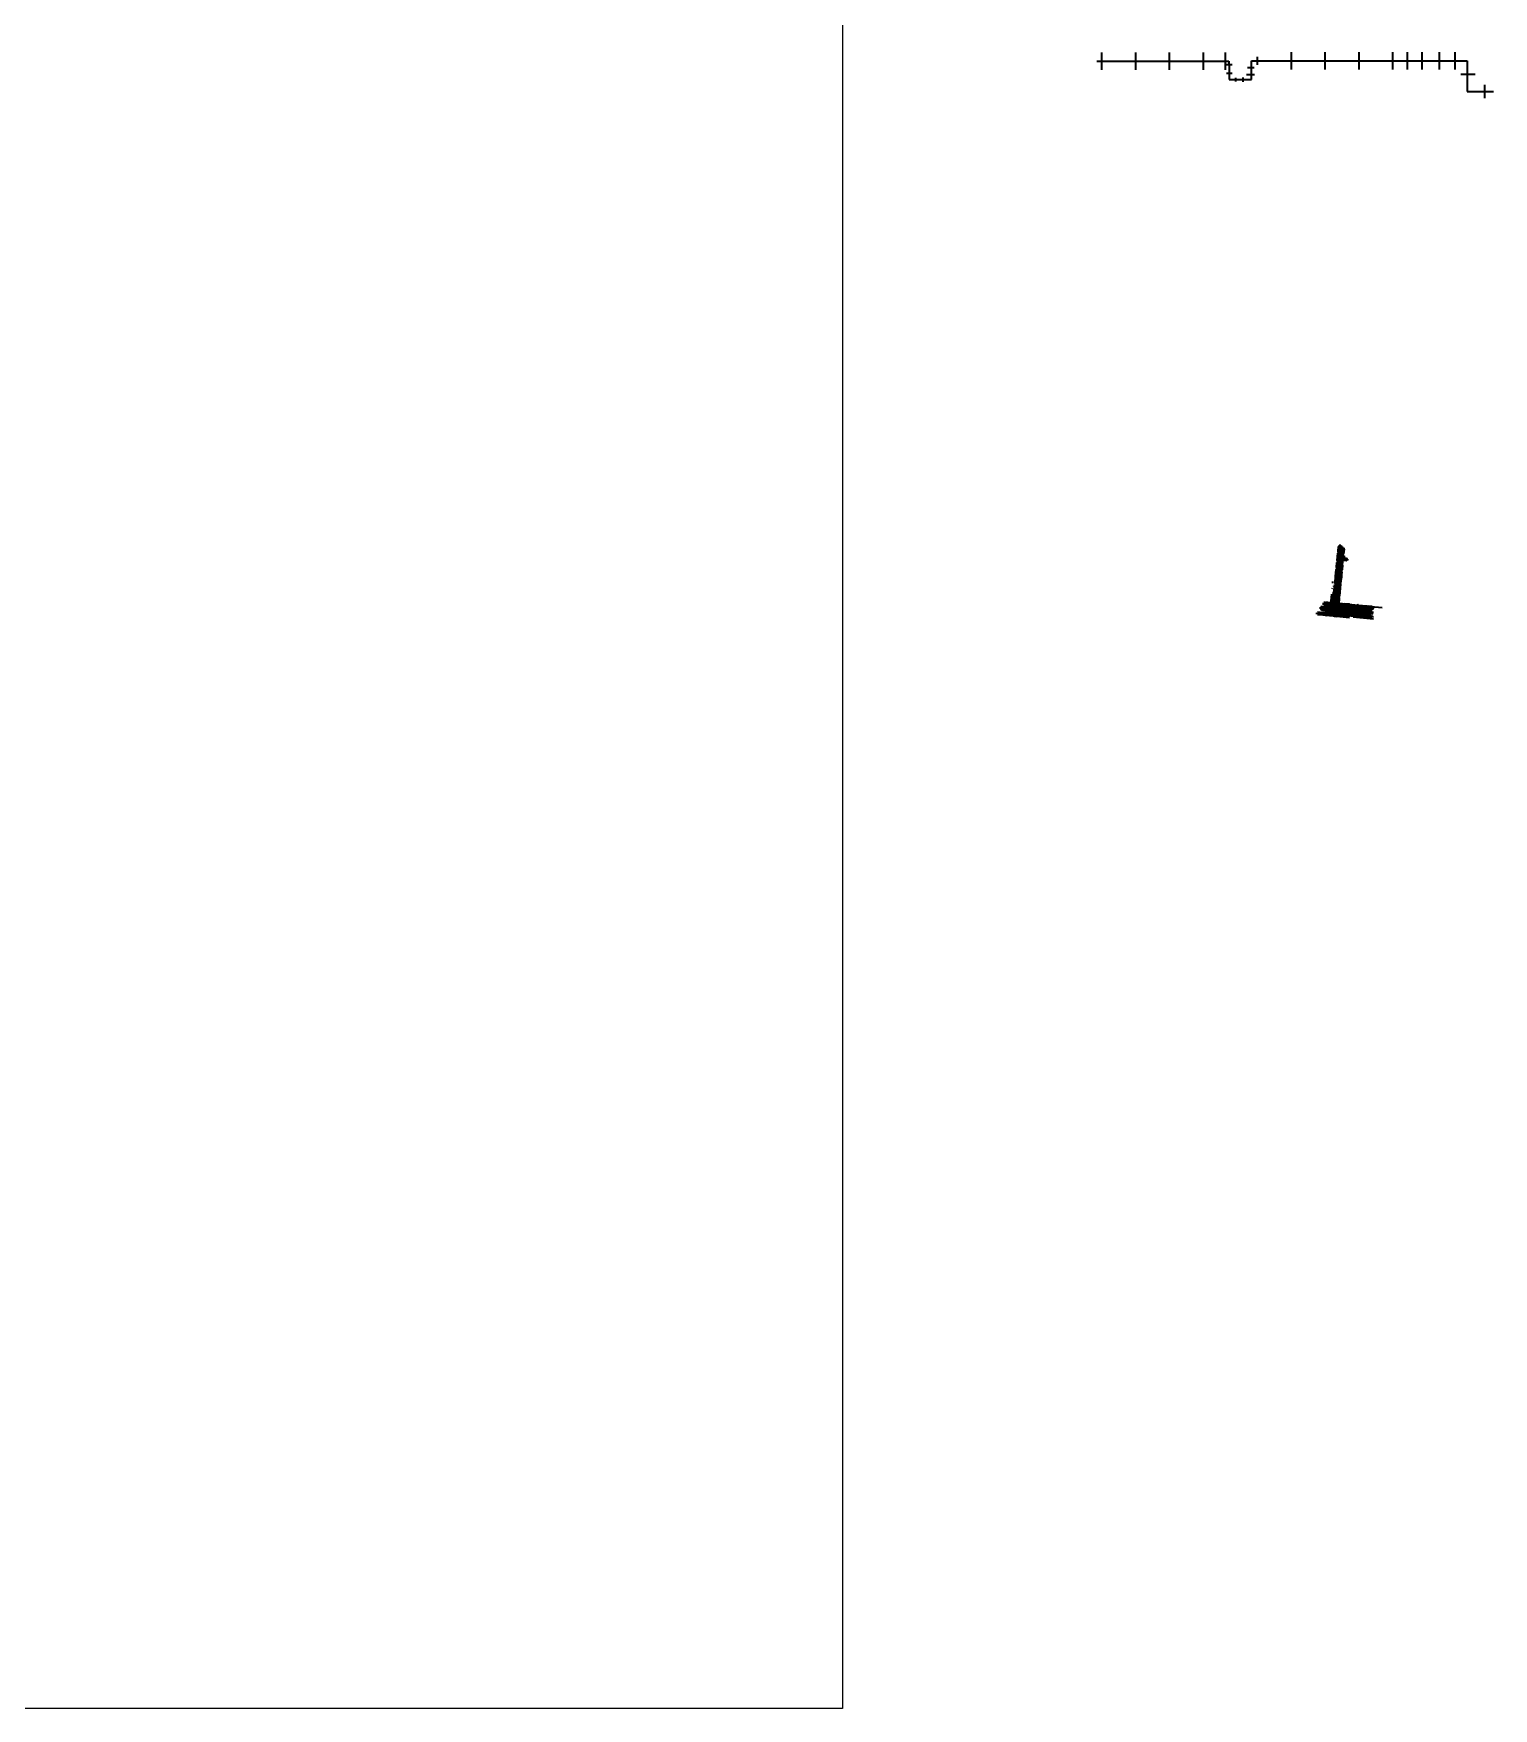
# Model space of a CAD drawing. Header units: millimetres. Extents: x 1990 to 7549, y 397 to 3825.
# Drawn here: x 3477.8 to 3909, y 2824.8 to 3319.3 of the extents above; entities that cross this region are included whole.
import ezdxf

# ---------------------------------------------------------------- set-up
doc = ezdxf.new("R2010")
doc.units = ezdxf.units.MM
doc.linetypes.add('ACAD_ISO10W100', pattern=[18.5, 12, -3, 0.5, -3])
doc.layers.add('2 Рамка обычные', color=1, linetype='Continuous', lineweight=60)
doc.layers.add('Объекты проект.', color=1, linetype='Continuous', lineweight=80)
picture_1 = doc.add_image_def('image4.jpg', size_in_pixel=(3947, 3948))

msp = doc.modelspace()

# ---------------------------------------------------------------- linework, layer by layer
at = {"color": 18, "lineweight": 35, "true_color": 0x000000}
for p, q in [((3793.34, 3308.512), (3793.34, 3313.63)), ((3803.34, 3308.512), (3803.34, 3313.63)), ((3813.34, 3308.512), (3813.34, 3313.63)), ((3823.34, 3308.512), (3823.34, 3313.63)), ((3829.84, 3308.512), (3829.84, 3313.63)), ((3849.306, 3308.616), (3849.306, 3313.735)), ((3859.306, 3308.616), (3859.306, 3313.735)), ((3869.306, 3308.616), (3869.306, 3313.735)), ((3879.306, 3308.616), (3879.306, 3313.735)), ((3883.617, 3308.616), (3883.617, 3313.735)), ((3887.957, 3308.616), (3887.957, 3313.735)), ((3893.072, 3308.616), (3893.072, 3313.735)), ((3897.623, 3308.616), (3897.623, 3313.735)), ((3791.84, 3311.071), (3793.34, 3311.071)), ((3793.34, 3311.071), (3803.34, 3311.071)), ((3803.34, 3311.071), (3813.34, 3311.071)), ((3813.34, 3311.071), (3823.34, 3311.071)), ((3823.34, 3311.071), (3829.84, 3311.071)), ((3829.84, 3311.071), (3830.84, 3311.071)), ((3830.143, 3310.071), (3831.804, 3310.071)), ((3830.84, 3311.071), (3830.84, 3310.071)), ((3830.974, 3310.071), (3830.974, 3307.597)), ((3836.312, 3309.232), (3838.281, 3309.232)), ((3837.53, 3305.636), (3837.53, 3311.176)), ((3837.53, 3311.176), (3839.306, 3311.176)), ((3839.306, 3309.963), (3839.306, 3312.388)), ((3839.306, 3311.176), (3879.306, 3311.176)), ((3879.306, 3311.176), (3883.617, 3311.176)), ((3883.617, 3311.176), (3893.072, 3311.176)), ((3893.072, 3311.176), (3901.164, 3311.176)), ((3901.164, 3311.176), (3901.164, 3302.125)), ((3830.143, 3307.597), (3831.804, 3307.597)), ((3830.974, 3307.597), (3830.974, 3305.636)), ((3830.974, 3305.636), (3837.53, 3305.636)), ((3832.787, 3306.195), (3832.787, 3305.116)), ((3834.925, 3306.237), (3834.925, 3304.957)), ((3836.016, 3307.147), (3838.419, 3307.147)), ((3899.294, 3307.217), (3903.611, 3307.217)), ((3906.386, 3300.198), (3906.386, 3304.073)), ((3901.164, 3302.125), (3908.99, 3302.125)), ((3863.619, 3160.679), (3863.936, 3160.648)), ((3876.12, 3149.672), (3867.123, 3150.52)), ((3871.481, 3148.631), (3871.434, 3148.148))]:
    msp.add_line(p, q, dxfattribs=at)
at = {"color": 3, "linetype": 'ACAD_ISO10W100', "lineweight": 35, "ltscale": 0.5}
for p, q in [((3861.91, 3149.648), (3863.51, 3166.215)), ((3862.835, 3150.901), (3864.278, 3165.848)), ((3860.657, 3147.816), (3861.588, 3157.469)), ((3861.121, 3148.507), (3861.993, 3157.544)), ((3858.958, 3150.908), (3873.023, 3149.55)), ((3858.33, 3148.517), (3874.186, 3146.986)), ((3858.349, 3147.912), (3874.244, 3146.378)), ((3858.829, 3149.578), (3872.895, 3148.22))]:
    msp.add_line(p, q, dxfattribs=at)
at = {"lineweight": 30}
for centre, radius in [((3863.596, 3167.111), 0.0265), ((3864.335, 3166.437), 0.0265), ((3863.135, 3162.333), 0.0265), ((3863.873, 3161.659), 0.0265), ((3859.953, 3150.812), 0.0531), ((3865.647, 3150.262), 0.0531), ((3859.032, 3149.559), 0.0531), ((3864.726, 3149.009), 0.0531)]:
    msp.add_circle(centre, radius, dxfattribs=at)
for points in [[(3863.596, 3167.111), (3863.715, 3167.176), (3863.847, 3167.08), (3863.911, 3167.1)], [(3863.596, 3167.111), (3863.738, 3167.113), (3863.847, 3167.047), (3863.91, 3167.067)], [(3863.596, 3167.111), (3863.702, 3167.088), (3863.841, 3167.023), (3863.904, 3167.043)], [(3864.335, 3166.437), (3864.454, 3166.502), (3864.586, 3166.406), (3864.649, 3166.426)], [(3864.335, 3166.437), (3864.477, 3166.439), (3864.585, 3166.373), (3864.649, 3166.393)], [(3864.335, 3166.437), (3864.44, 3166.414), (3864.58, 3166.349), (3864.643, 3166.369)], [(3863.135, 3162.333), (3863.254, 3162.398), (3863.386, 3162.303), (3863.449, 3162.322)], [(3863.135, 3162.333), (3863.277, 3162.335), (3863.385, 3162.27), (3863.449, 3162.289)], [(3863.135, 3162.333), (3863.241, 3162.31), (3863.38, 3162.246), (3863.443, 3162.265)], [(3863.873, 3161.659), (3863.993, 3161.724), (3864.125, 3161.629), (3864.188, 3161.648)], [(3863.873, 3161.659), (3864.016, 3161.661), (3864.124, 3161.596), (3864.187, 3161.615)], [(3863.873, 3161.659), (3863.979, 3161.636), (3864.118, 3161.572), (3864.182, 3161.591)], [(3859.032, 3149.559), (3859.028, 3149.775), (3858.954, 3150.073), (3859.016, 3150.19)], [(3859.032, 3149.559), (3859.09, 3149.837), (3859.004, 3150.075), (3859.065, 3150.192)], [(3859.032, 3149.559), (3859.205, 3149.768), (3859.069, 3150.063), (3859.13, 3150.18)], [(3859.953, 3150.812), (3859.949, 3151.028), (3859.875, 3151.326), (3859.937, 3151.443)], [(3859.953, 3150.812), (3860.011, 3151.09), (3859.924, 3151.328), (3859.986, 3151.445)], [(3859.953, 3150.812), (3860.126, 3151.021), (3859.989, 3151.317), (3860.051, 3151.433)], [(3865.647, 3150.262), (3865.517, 3150.5), (3865.708, 3150.765), (3865.669, 3150.891)], [(3865.647, 3150.262), (3865.643, 3150.547), (3865.774, 3150.763), (3865.735, 3150.89)], [(3865.647, 3150.262), (3865.692, 3150.474), (3865.822, 3150.752), (3865.783, 3150.878)], [(3864.726, 3149.009), (3864.596, 3149.247), (3864.787, 3149.512), (3864.749, 3149.638)], [(3864.726, 3149.009), (3864.722, 3149.294), (3864.853, 3149.51), (3864.815, 3149.637)], [(3864.726, 3149.009), (3864.772, 3149.221), (3864.901, 3149.499), (3864.863, 3149.625)]]:
    msp.add_spline(points, degree=3, dxfattribs=at)
at = {"layer": '2 Рамка обычные', "color": 5}
for p, q in [((3863.222, 3165.841), (3863.72, 3165.793)), ((3863.342, 3166.131), (3863.313, 3165.832)), ((3863.342, 3166.131), (3863.37, 3166.43)), ((3863.342, 3166.131), (3863.658, 3166.1)), ((3863.414, 3167.832), (3863.912, 3167.784)), ((3863.534, 3168.122), (3863.505, 3167.823)), ((3864.836, 3164.721), (3863.53, 3164.847)), ((3863.534, 3168.122), (3863.85, 3168.091)), ((3863.658, 3166.1), (3863.629, 3165.802)), ((3863.658, 3166.1), (3863.687, 3166.399)), ((3863.85, 3168.091), (3863.822, 3167.792)), ((3864.809, 3164.442), (3864.836, 3164.721)), ((3865.127, 3164.609), (3864.828, 3164.638)), ((3865.116, 3164.496), (3865.127, 3164.609)), ((3862.761, 3161.063), (3863.259, 3161.015)), ((3862.819, 3161.66), (3863.316, 3161.612)), ((3862.88, 3161.353), (3862.852, 3161.055)), ((3862.88, 3161.353), (3862.909, 3161.652)), ((3862.88, 3161.353), (3863.197, 3161.323)), ((3862.88, 3161.353), (3863.197, 3161.323)), ((3862.953, 3163.054), (3863.451, 3163.006)), ((3863.073, 3163.344), (3863.044, 3163.045)), ((3863.073, 3163.344), (3863.101, 3163.642)), ((3863.073, 3163.344), (3863.389, 3163.313)), ((3863.197, 3161.323), (3863.168, 3161.024)), ((3863.197, 3161.323), (3863.226, 3161.621)), ((3863.389, 3163.313), (3863.36, 3163.015)), ((3863.389, 3163.313), (3863.418, 3163.612)), ((3864.809, 3164.442), (3863.503, 3164.568)), ((3865.116, 3164.496), (3864.817, 3164.525)), ((3862.328, 3156.58), (3862.826, 3156.532)), ((3862.448, 3156.87), (3862.419, 3156.572)), ((3862.448, 3156.87), (3862.477, 3157.169)), ((3862.448, 3156.87), (3862.764, 3156.84)), ((3862.448, 3156.87), (3862.764, 3156.84)), ((3862.448, 3156.87), (3862.764, 3156.84)), ((3862.764, 3156.84), (3862.735, 3156.541)), ((3862.764, 3156.84), (3862.793, 3157.138)), ((3858.004, 3149.932), (3857.951, 3149.389)), ((3858.004, 3149.932), (3858.302, 3149.903)), ((3858.314, 3150.03), (3858.238, 3149.233)), ((3858.314, 3150.03), (3859.827, 3149.884)), ((3859.827, 3149.884), (3859.75, 3149.087)), ((3860.425, 3149.826), (3860.348, 3149.03)), ((3861.82, 3151.319), (3861.652, 3149.577)), ((3861.82, 3151.319), (3862.318, 3151.271)), ((3861.878, 3151.916), (3862.376, 3151.868)), ((3861.94, 3151.609), (3861.911, 3151.31)), ((3861.925, 3152.4), (3862.422, 3152.352)), ((3861.94, 3151.609), (3861.969, 3151.907)), ((3861.94, 3151.609), (3862.256, 3151.578)), ((3861.94, 3151.609), (3862.256, 3151.578)), ((3861.94, 3151.609), (3862.256, 3151.578)), ((3861.94, 3151.609), (3862.256, 3151.578)), ((3861.94, 3151.609), (3862.256, 3151.578)), ((3861.94, 3151.609), (3862.256, 3151.578)), ((3861.94, 3151.609), (3862.256, 3151.578)), ((3861.94, 3151.609), (3862.256, 3151.578)), ((3861.94, 3151.609), (3862.256, 3151.578)), ((3861.94, 3151.609), (3862.256, 3151.578)), ((3861.982, 3152.997), (3862.48, 3152.949)), ((3862.044, 3152.69), (3862.015, 3152.391)), ((3862.044, 3152.69), (3862.073, 3152.988)), ((3862.044, 3152.69), (3862.361, 3152.659)), ((3862.044, 3152.69), (3862.361, 3152.659)), ((3862.318, 3151.271), (3862.15, 3149.529)), ((3862.256, 3151.578), (3862.228, 3151.279)), ((3862.256, 3151.578), (3862.285, 3151.877)), ((3862.361, 3152.659), (3862.332, 3152.36)), ((3862.361, 3152.659), (3862.39, 3152.958)), ((3858.25, 3149.36), (3857.951, 3149.389)), ((3859.75, 3149.087), (3858.238, 3149.233)), ((3860.061, 3149.185), (3859.763, 3149.214)), ((3859.815, 3149.757), (3860.114, 3149.728)), ((3860.114, 3149.728), (3860.061, 3149.185)), ((3860.114, 3149.728), (3860.061, 3149.185)), ((3860.061, 3149.185), (3860.36, 3149.156)), ((3860.412, 3149.7), (3860.114, 3149.728)), ((3863.411, 3149.538), (3863.334, 3148.741)), ((3863.645, 3148.839), (3863.346, 3148.868)), ((3863.398, 3149.411), (3863.697, 3149.383)), ((3863.697, 3149.383), (3863.645, 3148.839)), ((3863.697, 3149.383), (3863.645, 3148.839)), ((3863.645, 3148.839), (3863.943, 3148.81)), ((3863.996, 3149.354), (3863.697, 3149.383)), ((3864.008, 3149.48), (3863.931, 3148.684)), ((3863.931, 3148.684), (3865.444, 3148.538)), ((3865.521, 3149.334), (3864.008, 3149.48)), ((3865.521, 3149.334), (3865.444, 3148.538)), ((3865.456, 3148.664), (3865.755, 3148.635)), ((3865.807, 3149.179), (3865.509, 3149.208)), ((3865.807, 3149.179), (3865.755, 3148.635)), ((3865.807, 3149.179), (3865.755, 3148.635)), ((3865.755, 3148.635), (3866.053, 3148.607)), ((3866.106, 3149.15), (3865.807, 3149.179)), ((3871.727, 3148.059), (3871.428, 3148.088)), ((3871.78, 3148.602), (3871.481, 3148.631)), ((3871.78, 3148.602), (3871.727, 3148.059)), ((3871.966, 3148.036), (3871.727, 3148.059)), ((3872.018, 3148.579), (3871.78, 3148.602)), ((3872.031, 3148.705), (3871.954, 3147.909)), ((3872.994, 3147.809), (3871.954, 3147.909)), ((3873.071, 3148.605), (3872.031, 3148.705))]:
    msp.add_line(p, q, dxfattribs=at)
at = {"layer": '2 Рамка обычные'}
for p, q in [((3863.961, 3165.167), (3864.459, 3165.119)), ((3864.08, 3165.457), (3864.051, 3165.158)), ((3864.08, 3165.457), (3864.109, 3165.755)), ((3864.08, 3165.457), (3864.397, 3165.426)), ((3864.153, 3167.158), (3864.651, 3167.11)), ((3864.272, 3167.448), (3864.244, 3167.149)), ((3864.272, 3167.448), (3864.589, 3167.417)), ((3864.397, 3165.426), (3864.368, 3165.128)), ((3864.397, 3165.426), (3864.426, 3165.725)), ((3864.589, 3167.417), (3864.56, 3167.118)), ((3863.5, 3160.395), (3863.998, 3160.347)), ((3863.557, 3160.986), (3864.055, 3160.938)), ((3863.62, 3160.685), (3863.591, 3160.386)), ((3863.619, 3160.679), (3863.648, 3160.978)), ((3863.62, 3160.685), (3863.936, 3160.654)), ((3863.692, 3162.38), (3864.19, 3162.332)), ((3863.75, 3162.977), (3864.247, 3162.929)), ((3863.811, 3162.67), (3863.782, 3162.371)), ((3863.811, 3162.67), (3863.84, 3162.968)), ((3863.811, 3162.67), (3864.128, 3162.639)), ((3863.936, 3160.654), (3863.907, 3160.356)), ((3863.936, 3160.648), (3863.964, 3160.947)), ((3864.128, 3162.639), (3864.099, 3162.341)), ((3864.128, 3162.639), (3864.157, 3162.938)), ((3865.544, 3163.768), (3864.237, 3163.895)), ((3865.571, 3164.047), (3864.264, 3164.173)), ((3865.544, 3163.768), (3865.571, 3164.047)), ((3865.85, 3163.822), (3865.552, 3163.851)), ((3865.861, 3163.936), (3865.563, 3163.964)), ((3865.85, 3163.822), (3865.861, 3163.936)), ((3862.386, 3157.178), (3862.884, 3157.129)), ((3863.149, 3156.752), (3863.646, 3156.704)), ((3863.206, 3157.349), (3863.704, 3157.301)), ((3863.268, 3157.042), (3863.239, 3156.743)), ((3863.268, 3157.042), (3863.297, 3157.341)), ((3863.268, 3157.042), (3863.585, 3157.011)), ((3863.268, 3157.042), (3863.585, 3157.011)), ((3863.268, 3157.042), (3863.585, 3157.011)), ((3863.585, 3157.011), (3863.556, 3156.713)), ((3863.585, 3157.011), (3863.613, 3157.31)), ((3858.924, 3151.185), (3858.872, 3150.642)), ((3859.17, 3150.613), (3858.872, 3150.642)), ((3858.924, 3151.185), (3859.223, 3151.156)), ((3859.235, 3151.283), (3859.158, 3150.487)), ((3860.671, 3150.34), (3859.158, 3150.487)), ((3859.235, 3151.283), (3860.748, 3151.137)), ((3860.748, 3151.137), (3860.671, 3150.34)), ((3860.982, 3150.438), (3860.683, 3150.467)), ((3860.736, 3151.01), (3861.034, 3150.982)), ((3861.034, 3150.982), (3860.982, 3150.438)), ((3861.034, 3150.982), (3860.982, 3150.438)), ((3860.982, 3150.438), (3861.281, 3150.409)), ((3861.333, 3150.953), (3861.034, 3150.982)), ((3861.345, 3151.079), (3861.268, 3150.283)), ((3862.745, 3152.572), (3862.577, 3150.829)), ((3862.745, 3152.572), (3863.243, 3152.523)), ((3862.803, 3153.169), (3863.3, 3153.121)), ((3862.864, 3152.861), (3862.836, 3152.563)), ((3862.864, 3152.861), (3862.893, 3153.16)), ((3862.864, 3152.861), (3863.181, 3152.831)), ((3862.864, 3152.861), (3863.181, 3152.831)), ((3863.243, 3152.523), (3863.075, 3150.781)), ((3863.181, 3152.831), (3863.152, 3152.532)), ((3863.181, 3152.831), (3863.21, 3153.129)), ((3864.331, 3150.791), (3864.254, 3149.995)), ((3864.319, 3150.664), (3864.267, 3150.121)), ((3864.565, 3150.092), (3864.267, 3150.121)), ((3864.319, 3150.664), (3864.618, 3150.636)), ((3864.618, 3150.636), (3864.565, 3150.092)), ((3864.618, 3150.636), (3864.565, 3150.092)), ((3864.565, 3150.092), (3864.864, 3150.063)), ((3864.916, 3150.607), (3864.618, 3150.636)), ((3864.929, 3150.733), (3864.852, 3149.937)), ((3864.852, 3149.937), (3866.365, 3149.791)), ((3866.442, 3150.587), (3864.929, 3150.733)), ((3866.442, 3150.587), (3866.365, 3149.791)), ((3866.377, 3149.917), (3866.675, 3149.888)), ((3866.728, 3150.432), (3866.429, 3150.461)), ((3866.728, 3150.432), (3866.675, 3149.888)), ((3866.675, 3149.888), (3866.974, 3149.86)), ((3867.027, 3150.403), (3866.728, 3150.432)), ((3871.908, 3149.932), (3871.609, 3149.961)), ((3871.908, 3149.932), (3871.855, 3149.388)), ((3872.147, 3149.909), (3871.908, 3149.932)), ((3872.159, 3150.035), (3872.082, 3149.239)), ((3873.199, 3149.935), (3872.159, 3150.035)), ((3871.855, 3149.388), (3871.557, 3149.417)), ((3872.094, 3149.365), (3871.855, 3149.388)), ((3873.122, 3149.138), (3872.082, 3149.239))]:
    msp.add_line(p, q, dxfattribs=at)
at = {"layer": '2 Рамка обычные', "color": 5}
for points in [[(3863.601, 3164.559), (3863.509, 3163.603), (3863.011, 3163.651), (3863.222, 3165.841), (3863.72, 3165.793), (3863.628, 3164.837)], [(3862.559, 3158.969), (3862.761, 3161.063), (3863.259, 3161.015), (3863.057, 3158.921)], [(3863.053, 3158.881), (3862.884, 3157.129), (3862.386, 3157.178), (3862.555, 3158.929)], [(3860.666, 3148.999), (3860.348, 3149.03), (3860.425, 3149.826), (3861.121, 3149.759)], [(3861.044, 3148.962), (3860.985, 3148.968)], [(3861.044, 3148.962), (3860.985, 3148.968)], [(3862.166, 3149.658), (3863.411, 3149.538), (3863.334, 3148.741), (3861.403, 3148.928)], [(3861.48, 3149.724), (3861.669, 3149.706)], [(3868.759, 3148.218), (3866.041, 3148.48), (3866.118, 3149.276), (3868.835, 3149.014)], [(3868.895, 3149.008), (3871.493, 3148.757), (3871.416, 3147.961), (3868.818, 3148.212)]]:
    msp.add_lwpolyline(points, dxfattribs=at)
for points in [[(3863.414, 3167.832), (3863.912, 3167.784), (3863.778, 3166.39), (3863.28, 3166.438)], [(3862.953, 3163.054), (3863.451, 3163.006), (3863.316, 3161.612), (3862.819, 3161.66)], [(3862.328, 3156.58), (3862.826, 3156.532), (3862.48, 3152.949), (3861.982, 3152.997)], [(3862.41, 3158.983), (3863.206, 3158.906), (3863.202, 3158.866), (3862.406, 3158.943)], [(3861.925, 3152.4), (3862.422, 3152.352), (3862.376, 3151.868), (3861.878, 3151.916)], [(3868.91, 3149.158), (3868.85, 3149.163), (3868.744, 3148.068), (3868.804, 3148.063)]]:
    msp.add_lwpolyline(points, close=True, dxfattribs=at)
at = {"layer": '2 Рамка обычные'}
for points in [[(3863.926, 3164.809), (3863.961, 3165.167), (3864.459, 3165.119), (3864.424, 3164.761)], [(3863.355, 3158.892), (3863.5, 3160.395), (3863.998, 3160.347), (3863.853, 3158.844)], [(3864.339, 3163.885), (3864.247, 3162.929), (3863.75, 3162.977), (3863.899, 3164.53)], [(3864.397, 3164.482), (3864.366, 3164.163)], [(3863.849, 3158.804), (3863.704, 3157.301), (3863.206, 3157.349), (3863.351, 3158.852)], [(3861.72, 3150.239), (3861.268, 3150.283), (3861.345, 3151.079), (3861.797, 3151.035)], [(3863.087, 3150.911), (3864.331, 3150.791), (3864.254, 3149.995), (3862.218, 3150.191)], [(3862.295, 3150.987), (3862.589, 3150.959)], [(3868.887, 3149.547), (3866.962, 3149.733), (3867.039, 3150.53), (3868.964, 3150.344)], [(3869.024, 3150.338), (3871.621, 3150.087), (3871.545, 3149.291), (3868.947, 3149.542)]]:
    msp.add_lwpolyline(points, dxfattribs=at)
for points in [[(3864.153, 3167.158), (3864.651, 3167.11), (3864.516, 3165.716), (3864.019, 3165.764)], [(3863.692, 3162.38), (3864.19, 3162.332), (3864.055, 3160.938), (3863.557, 3160.986)], [(3863.149, 3156.752), (3863.646, 3156.704), (3863.3, 3153.121), (3862.803, 3153.169)], [(3863.206, 3158.907), (3864.002, 3158.83), (3863.998, 3158.79), (3863.202, 3158.867)], [(3869.038, 3150.487), (3868.978, 3150.493), (3868.873, 3149.398), (3868.932, 3149.392)]]:
    msp.add_lwpolyline(points, close=True, dxfattribs=at)
at = {"layer": '2 Рамка обычные', "color": 5}
for centre, radius in [((3862.445, 3155.183), 0.0545), ((3862.364, 3154.347), 0.161)]:
    msp.add_circle(centre, radius, dxfattribs=at)
at = {"layer": '2 Рамка обычные'}
for centre, radius in [((3863.265, 3155.354), 0.0545), ((3863.184, 3154.518), 0.161)]:
    msp.add_circle(centre, radius, dxfattribs=at)
at = {"layer": '2 Рамка обычные', "color": 5}
for centre, radius, start, end in [((3863.56, 3164.703), 0.148, 103.5146, 245.45807), ((3861.91, 3149.648), 0.268, 195.42575, 333.54691)]:
    msp.add_arc(centre, radius, start, end, dxfattribs=at)
at = {"layer": '2 Рамка обычные'}
for centre, radius, start, end in [((3864.299, 3164.029), 0.148, 103.5146, 245.45807), ((3862.835, 3150.901), 0.268, 195.42575, 333.54691)]:
    msp.add_arc(centre, radius, start, end, dxfattribs=at)
at = {"layer": '2 Рамка обычные', "color": 5}
for points in [[(3872.994, 3147.809), (3873.008, 3148.196), (3872.98, 3148.388), (3873.071, 3148.605)], [(3873.071, 3148.605), (3873.098, 3148.234), (3873.018, 3148.055)]]:
    msp.add_spline(points, degree=3, dxfattribs=at)
at = {"layer": 'Объекты проект.', "color": 4, "lineweight": 60}
for p, q in [((3861.125, 3149.794), (3860.992, 3148.417)), ((3861.483, 3149.76), (3861.125, 3149.794)), ((3861.225, 3150.086), (3861.196, 3149.787)), ((3861.225, 3150.086), (3861.44, 3150.065)), ((3861.44, 3150.065), (3861.411, 3149.767)), ((3859.192, 3148.183), (3859.24, 3148.68)), ((3859.403, 3148.265), (3859.202, 3148.285)), ((3859.431, 3148.559), (3859.23, 3148.578)), ((3859.402, 3148.26), (3859.432, 3148.564)), ((3859.533, 3148.247), (3859.402, 3148.26)), ((3859.563, 3148.551), (3859.432, 3148.564)), ((3859.533, 3148.247), (3859.563, 3148.551)), ((3859.562, 3148.25), (3859.533, 3148.247)), ((3859.617, 3148.244), (3859.562, 3148.25)), ((3859.591, 3148.544), (3859.563, 3148.551)), ((3859.645, 3148.538), (3859.591, 3148.544)), ((3859.609, 3148.165), (3859.653, 3148.618)), ((3859.649, 3148.161), (3859.609, 3148.165)), ((3859.657, 3148.241), (3859.649, 3148.161)), ((3859.693, 3148.614), (3859.653, 3148.618)), ((3859.657, 3148.241), (3859.685, 3148.535)), ((3859.788, 3148.228), (3859.657, 3148.241)), ((3859.685, 3148.535), (3859.693, 3148.614)), ((3859.816, 3148.522), (3859.685, 3148.535)), ((3859.816, 3148.518), (3859.788, 3148.232)), ((3859.816, 3148.518), (3859.788, 3148.232)), ((3860.027, 3148.209), (3859.792, 3148.231)), ((3860.055, 3148.495), (3859.816, 3148.518)), ((3860.065, 3148.601), (3860.017, 3148.103)), ((3860.017, 3148.103), (3860.578, 3148.049)), ((3860.065, 3148.601), (3860.624, 3148.549)), ((3860.896, 3148.014), (3862.127, 3147.899)), ((3860.943, 3148.516), (3861.001, 3148.51)), ((3861.483, 3149.76), (3861.35, 3148.382)), ((3861.359, 3148.476), (3862.175, 3148.397)), ((3862.175, 3148.397), (3862.127, 3147.899)), ((3862.138, 3148.005), (3862.376, 3147.982)), ((3862.165, 3148.291), (3862.404, 3148.268)), ((3862.376, 3147.978), (3862.404, 3148.272)), ((3862.376, 3147.978), (3862.404, 3148.272)), ((3862.376, 3147.978), (3862.507, 3147.965)), ((3862.4, 3148.222), (3862.381, 3148.028)), ((3862.4, 3148.222), (3862.381, 3148.028)), ((3862.404, 3148.272), (3862.536, 3148.259)), ((3862.507, 3147.965), (3862.499, 3147.886)), ((3862.499, 3147.886), (3862.54, 3147.882)), ((3862.507, 3147.965), (3862.536, 3148.259)), ((3862.536, 3148.259), (3862.543, 3148.339)), ((3862.54, 3147.882), (3862.583, 3148.335)), ((3862.543, 3148.339), (3862.583, 3148.335)), ((3862.547, 3147.962), (3862.602, 3147.956)), ((3862.576, 3148.255), (3862.63, 3148.25)), ((3862.602, 3147.956), (3862.63, 3147.949)), ((3862.63, 3148.25), (3862.659, 3148.253)), ((3862.63, 3147.949), (3862.659, 3148.253)), ((3862.63, 3147.949), (3862.761, 3147.936)), ((3862.659, 3148.253), (3862.79, 3148.24)), ((3862.761, 3147.936), (3862.79, 3148.24)), ((3862.761, 3147.941), (3862.963, 3147.921)), ((3862.79, 3148.235), (3862.991, 3148.215)), ((3862.953, 3147.82), (3863.001, 3148.317)), ((3872.909, 3146.859), (3862.953, 3147.82)), ((3872.957, 3147.356), (3863.001, 3148.317))]:
    msp.add_line(p, q, dxfattribs=at)
at = {"layer": 'Объекты проект.', "color": 6, "lineweight": 60, "true_color": 0xff00ff}
for p, q in [((3858.543, 3147.713), (3856.984, 3147.863)), ((3858.577, 3148.071), (3857.019, 3148.222)), ((3858.543, 3147.713), (3858.577, 3148.071)), ((3858.848, 3147.754), (3858.549, 3147.782)), ((3858.869, 3147.973), (3858.571, 3148.001)), ((3858.871, 3147.993), (3858.846, 3147.734)), ((3859.044, 3147.715), (3858.846, 3147.734)), ((3859.069, 3147.973), (3858.871, 3147.993)), ((3859.044, 3147.715), (3859.069, 3147.973)), ((3859.046, 3147.735), (3859.096, 3147.73)), ((3859.067, 3147.954), (3859.117, 3147.949)), ((3859.096, 3147.73), (3859.092, 3147.68)), ((3859.092, 3147.68), (3859.127, 3147.676)), ((3859.117, 3147.949), (3859.122, 3147.998)), ((3859.122, 3147.998), (3859.158, 3147.995)), ((3859.158, 3147.995), (3859.127, 3147.676)), ((3859.332, 3147.709), (3859.132, 3147.728)), ((3859.353, 3147.924), (3859.153, 3147.943)), ((3859.342, 3147.816), (3859.332, 3147.709)), ((3859.332, 3147.709), (3859.631, 3147.68)), ((3859.342, 3147.816), (3859.353, 3147.924)), ((3859.353, 3147.924), (3859.651, 3147.895)), ((3859.658, 3147.967), (3859.624, 3147.608)), ((3861.614, 3147.416), (3859.624, 3147.608)), ((3859.658, 3147.967), (3860.562, 3147.882)), ((3860.672, 3149.054), (3860.551, 3147.763)), ((3860.99, 3149.024), (3860.672, 3149.054)), ((3860.771, 3149.346), (3860.742, 3149.048)), ((3860.771, 3149.346), (3860.948, 3149.329)), ((3860.99, 3149.024), (3860.87, 3147.733)), ((3860.88, 3147.846), (3861.649, 3147.775)), ((3860.948, 3149.329), (3860.919, 3149.031)), ((3861.614, 3147.416), (3861.649, 3147.775)), ((3861.92, 3147.459), (3861.621, 3147.488)), ((3861.941, 3147.674), (3861.642, 3147.703)), ((3861.93, 3147.567), (3861.92, 3147.459)), ((3861.93, 3147.567), (3861.92, 3147.459)), ((3861.92, 3147.459), (3862.119, 3147.44)), ((3861.93, 3147.567), (3861.941, 3147.674)), ((3861.93, 3147.567), (3861.941, 3147.674)), ((3861.941, 3147.674), (3862.14, 3147.655)), ((3862.145, 3147.707), (3862.114, 3147.388)), ((3862.15, 3147.385), (3862.114, 3147.388)), ((3862.181, 3147.703), (3862.145, 3147.707)), ((3862.155, 3147.434), (3862.15, 3147.385)), ((3862.206, 3147.43), (3862.155, 3147.434)), ((3862.176, 3147.653), (3862.181, 3147.703)), ((3862.227, 3147.649), (3862.176, 3147.653)), ((3862.204, 3147.41), (3862.229, 3147.668)), ((3862.204, 3147.41), (3862.402, 3147.391)), ((3862.229, 3147.668), (3862.427, 3147.649)), ((3862.427, 3147.649), (3862.402, 3147.391)), ((3862.403, 3147.41), (3862.702, 3147.382)), ((3862.425, 3147.629), (3862.723, 3147.601)), ((3862.695, 3147.312), (3862.73, 3147.67)), ((3866.519, 3146.943), (3862.695, 3147.312)), ((3866.553, 3147.301), (3862.73, 3147.67))]:
    msp.add_line(p, q, dxfattribs=at)
msp.add_arc((3860.716, 3147.81), 0.172, 195.79015, 333.26256, dxfattribs=at)
at = {"layer": 'Объекты проект.', "color": 4, "lineweight": 60}
msp.add_arc((3861.181, 3148.501), 0.207, 204.01657, 324.95609, dxfattribs=at)
at = {"layer": 'Объекты проект.', "lineweight": 60}
for points in [[(3873.122, 3149.138), (3873.136, 3149.526), (3873.108, 3149.717), (3873.199, 3149.935)], [(3873.199, 3149.935), (3873.226, 3149.563), (3873.146, 3149.385)]]:
    msp.add_spline(points, degree=3, dxfattribs=at)
at = {"layer": 'Объекты проект.', "color": 6, "lineweight": 60, "true_color": 0xff00ff}
for points in [[(3856.984, 3147.863), (3856.991, 3148.045), (3856.979, 3148.128), (3857.019, 3148.222)], [(3857.019, 3148.222), (3857.03, 3148.061), (3856.996, 3147.984)]]:
    msp.add_spline(points, degree=3, dxfattribs=at)
at = {"layer": 'Объекты проект.', "color": 4, "lineweight": 60}
for points in [[(3872.909, 3146.859), (3872.918, 3147.102), (3872.9, 3147.221), (3872.957, 3147.356)], [(3872.957, 3147.356), (3872.974, 3147.125), (3872.924, 3147.015)]]:
    msp.add_spline(points, degree=3, dxfattribs=at)

# ---------------------------------------------------------------- pictures from other files: only their frames are drawn
image = msp.add_image(picture_1, insert=(3216.767, 2824.79), size_in_units=(499.995, 500.122))
image.dxf.flags = 7

doc.saveas('drawing.dxf')
